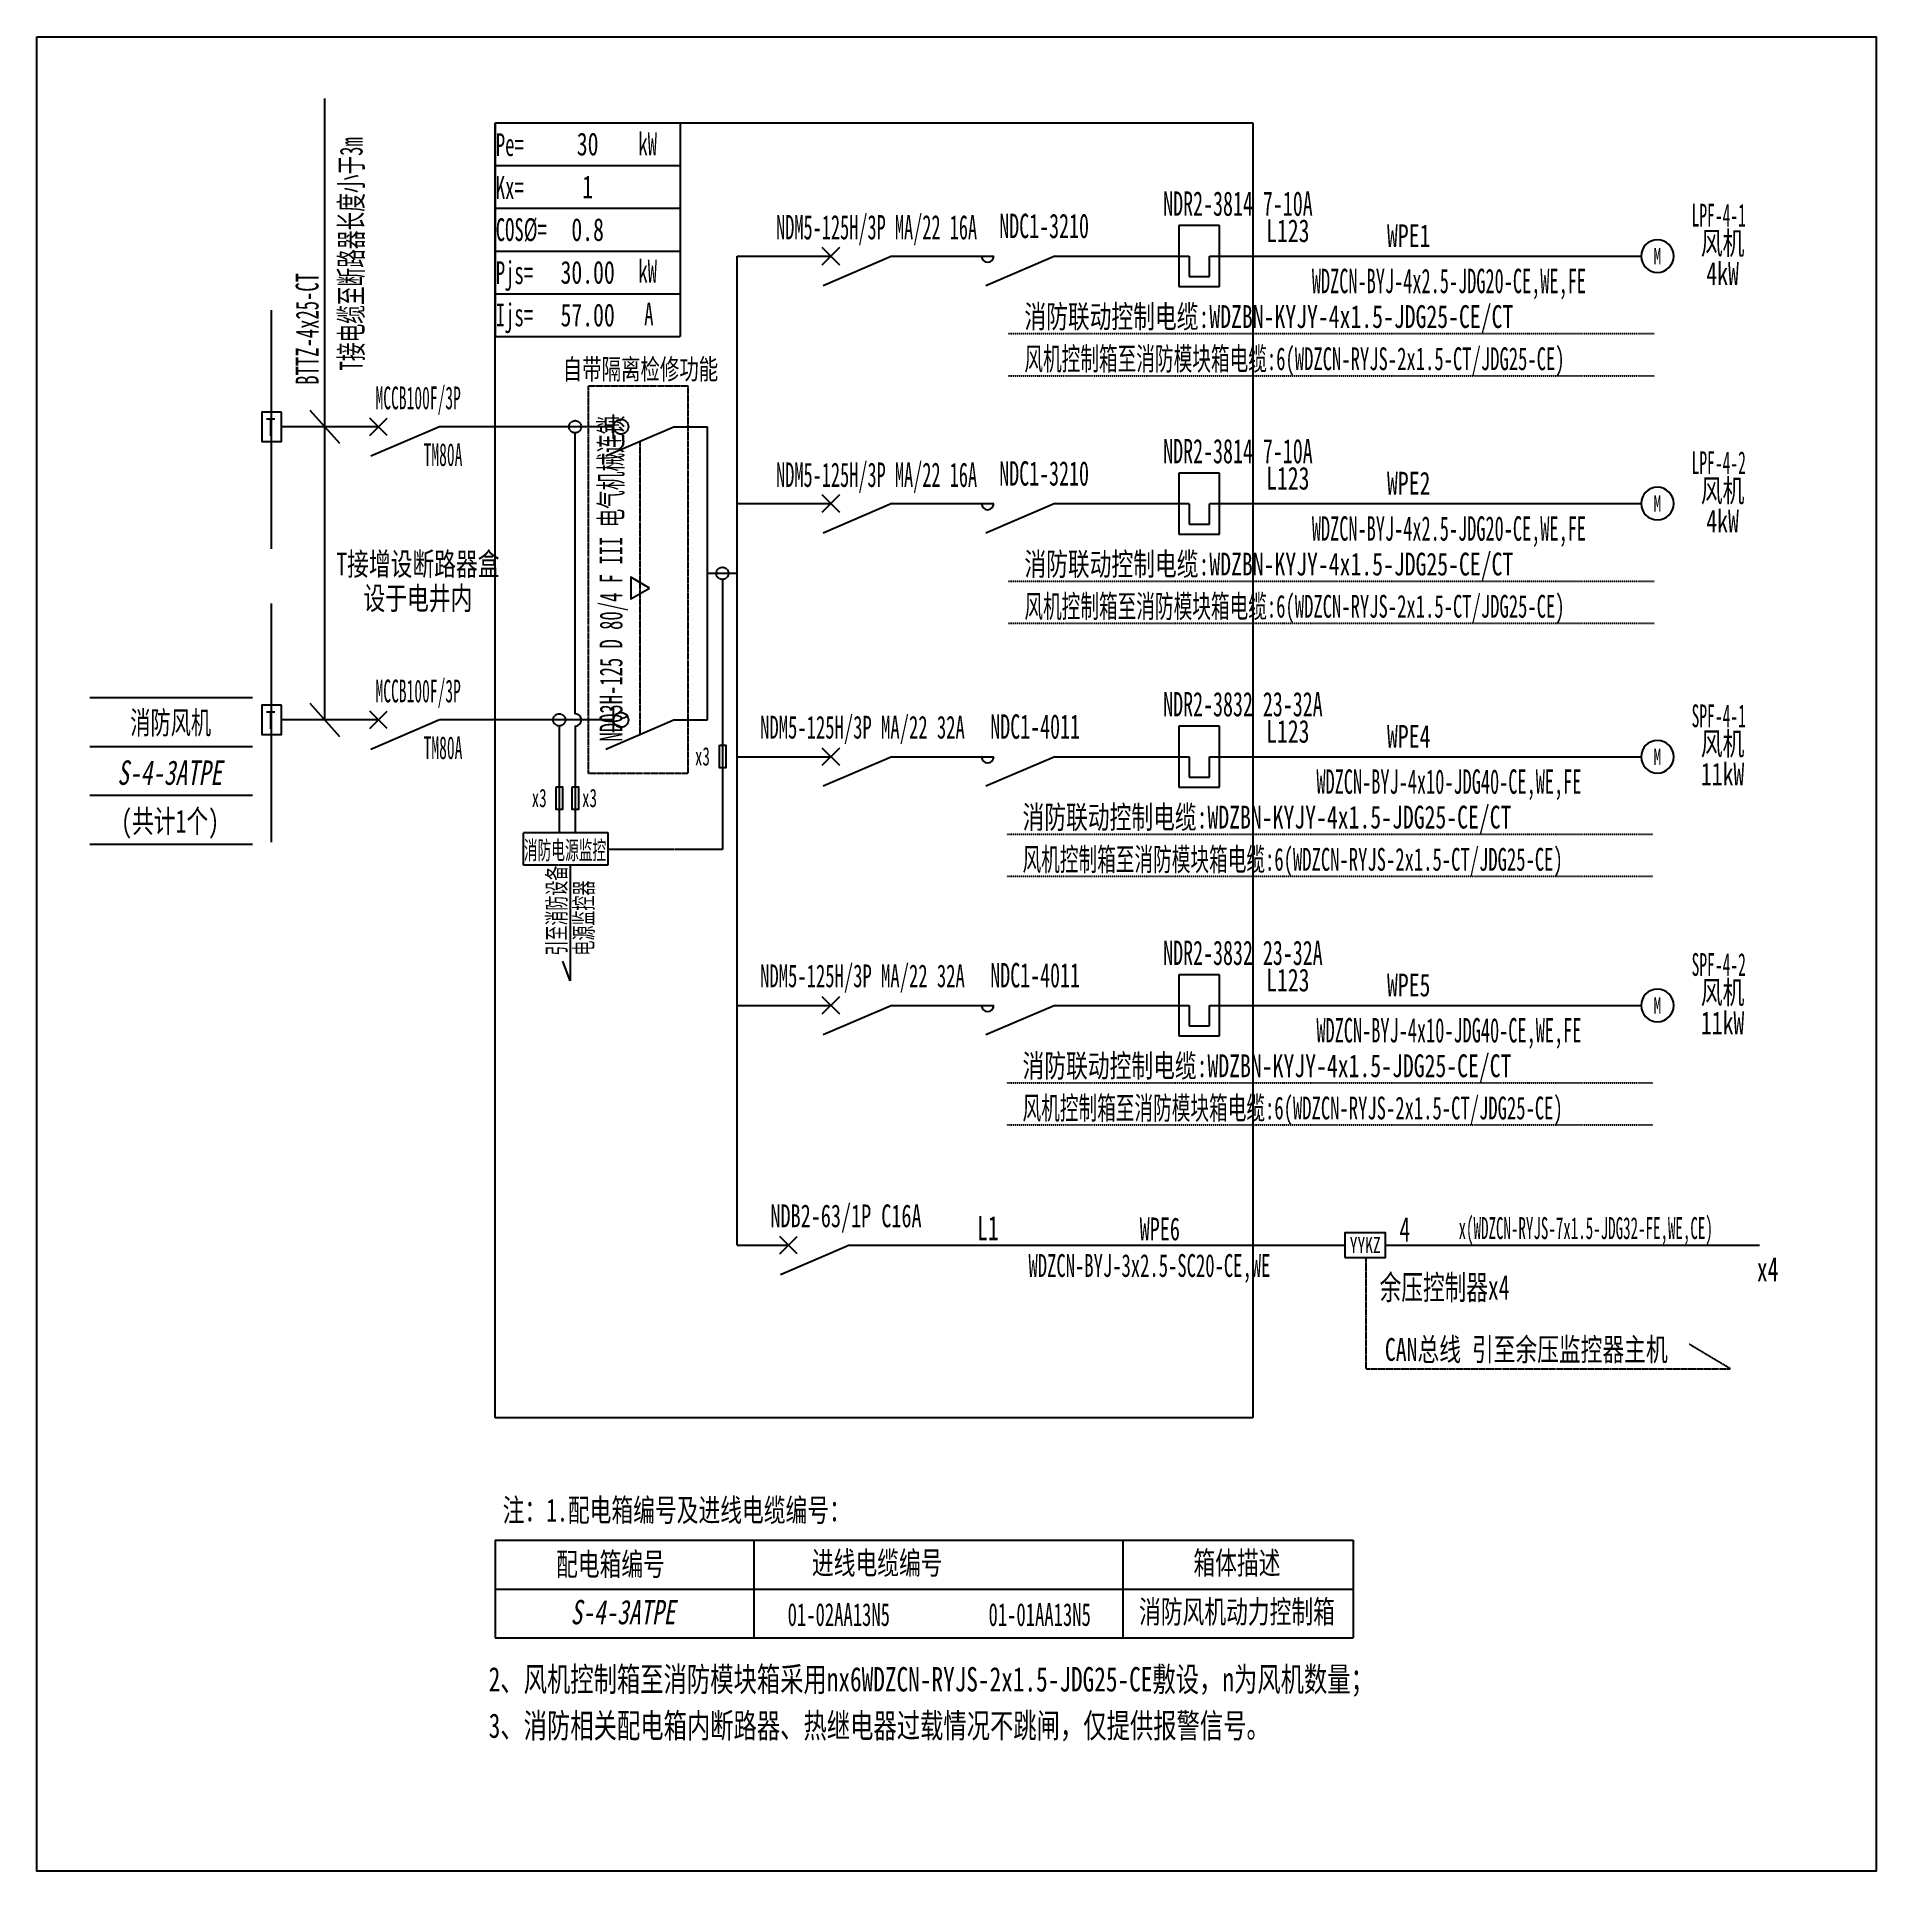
# Model space of a CAD drawing. Extents: x 414332 to 416725, y 333660 to 336046.
import ezdxf
from ezdxf.enums import TextEntityAlignment as Align

# ---------------------------------------------------------------- set-up
doc = ezdxf.new("R2010")
doc.units = 0
doc.header["$MEASUREMENT"] = 0
for name, pattern in [('_点划线L', [1.9, 1.5, -0.17, 0.06, -0.17]), ('DASH', [0.35, 0.25, -0.1]), ('DASHDOT', [1, 0.5, -0.25, 0, -0.25]), ('DASHED', [0.75, 0.5, -0.25])]:
    doc.linetypes.add(name, pattern=pattern)
for name, color, linetype in [('D_E_Eqpm(强电设备)', 100, 'Continuous'), ('D_E_Eqpm（强电设备）', 100, 'Continuous'), ('D_E_Text(强电文字)', 51, 'Continuous'), ('D_E_Text（强电文字）', 51, 'Continuous'), ('D_E_Wire(强电线缆)', 10, 'Continuous'), ('D_E_WireEm（强电应急照明线缆）', 10, 'DASHED'), ('D_E_Wire（强电线缆）', 10, 'Continuous'), ('D_Em_Eqpm（消防设备）', 100, 'Continuous'), ('D_T_TableDim（表格尺寸）', 255, 'Continuous'), ('DQ_Eqpm', 100, 'Continuous'), ('E_E_Text（强电文字）', 51, 'Continuous'), ('系统图', 220, 'Continuous')]:
    doc.layers.add(name, color=color, linetype=linetype)
doc.styles.add('$1$电气', font='', dxfattribs={"width": 0.7})
doc.styles.add('$1$电气箱', font='simhei.ttf', dxfattribs={"width": 0.8, "oblique": 10})
doc.styles.add('电气', font='', dxfattribs={"width": 0.7})
doc.styles.add('电气箱', font='simhei.ttf', dxfattribs={"width": 0.8, "oblique": 10})
doc.styles.get('$1$电气').set_extended_font_data('SimSun')
doc.styles.get('电气').set_extended_font_data('SimSun')

# ---------------------------------------------------------------- blocks, each defined once
blk = doc.blocks.new('T接箱')
at = {"layer": 'DQ_Eqpm'}
blk.add_lwpolyline([(313, 172), (73, 172), (73, -188), (313, -188)], close=True, dxfattribs=at)
at = {"layer": 'DQ_Eqpm', "color": 51, "style": '电气', "width": 0.8}
blk.add_text('T', height=220, dxfattribs=at).set_placement((120, -121))
blk = doc.blocks.new('A$C70CE04DF')
at = {"layer": 'D_E_Wire（强电线缆）', "linetype": 'DASHDOT', "ltscale": 0.5}
blk.add_line((0, 0), (7936, 0), dxfattribs=at)
at = {"layer": 'D_E_Text（强电文字）', "style": '电气', "width": 0.6}
blk.add_text('风机控制箱至消防模块箱电缆:6(WDZCN-RYJS-2x1.5-CT/JDG25-CE)', height=280, dxfattribs=at).set_placement((198, 68))
blk = doc.blocks.new('A$C670F4C17')
at = {"layer": 'D_E_Wire（强电线缆）', "linetype": 'DASHDOT', "ltscale": 0.5}
blk.add_line((0, 0), (7936, 0), dxfattribs=at)
at = {"layer": 'D_E_Text（强电文字）', "style": '电气', "width": 0.7}
blk.add_text('消防联动控制电缆:WDZBN-KYJY-4x1.5-JDG25-CE/CT', height=280, dxfattribs=at).set_placement((198, 68))
blk = doc.blocks.new('1')
at = {"layer": 'D_E_Eqpm(强电设备)'}
for p, q in [((-314387, 61832), (-314387, 61082)), ((-313887, 61832), (-314387, 61832)), ((-313887, 61082), (-313887, 61832)), ((-314262, 61457), (-314262, 61207)), ((-314012, 61207), (-314012, 61457)), ((-314387, 61082), (-313887, 61082)), ((-314262, 61207), (-314012, 61207))]:
    blk.add_line(p, q, dxfattribs=at)
blk = doc.blocks.new('电机')
at = {"layer": 'D_E_Eqpm（强电设备）'}
for start, end in [(90, 180), (180, 270), (0, 90), (270, 0)]:
    blk.add_arc((0, 0), 200, start, end, dxfattribs=at)
at = {"layer": 'D_E_Eqpm（强电设备）', "color": 51, "style": '电气', "width": 0.7}
blk.add_text('M', height=200, dxfattribs=at).set_placement((0, 0), align=Align.MIDDLE)

msp = doc.modelspace()

# ---------------------------------------------------------------- linework, layer by layer
at = {"linetype": 'DASHED'}
for p, q in [((414927.8, 335934.6, 0), (415913.8, 335934.6, 0)), ((414927.8, 334249.9, 0), (414927.8, 335934.6, 0)), ((415913.8, 335934.6, 0), (415913.8, 334249.9, 0)), ((415913.8, 334249.9, 0), (414927.8, 334249.9, 0))]:
    msp.add_line(p, q, dxfattribs=at)
at = {"layer": 'D_E_Eqpm(强电设备)', "color": 100}
for p, q in [((415353.6, 335749.9, 0), (415376.1, 335772.4, 0)), ((415376.1, 335749.9, 0), (415353.6, 335772.4, 0)), ((415376.1, 335772.4, 0), (415353.6, 335749.9, 0)), ((415353.6, 335772.4, 0), (415376.1, 335749.9, 0)), ((415444.3, 335761.2, 0), (415354.6, 335722.7, 0)), ((415656.2, 335761.2, 0), (415566.5, 335722.7, 0)), ((415353.6, 335427.9, 0), (415376.1, 335450.4, 0)), ((415376.1, 335427.9, 0), (415353.6, 335450.4, 0)), ((415376.1, 335450.4, 0), (415353.6, 335427.9, 0)), ((415353.6, 335450.4, 0), (415376.1, 335427.9, 0)), ((415444.3, 335439.2, 0), (415354.6, 335400.7, 0)), ((415656.2, 335439.2, 0), (415566.5, 335400.7, 0)), ((415353.6, 335098.7, 0), (415376.1, 335121.2, 0)), ((415376.1, 335098.7, 0), (415353.6, 335121.2, 0)), ((415376.1, 335121.2, 0), (415353.6, 335098.7, 0)), ((415353.6, 335121.2, 0), (415376.1, 335098.7, 0)), ((415444.3, 335109.9, 0), (415354.6, 335071.5, 0)), ((415656.2, 335109.9, 0), (415566.5, 335071.5, 0)), ((415353.6, 334775.2, 0), (415376.1, 334797.6, 0)), ((415376.1, 334775.2, 0), (415353.6, 334797.6, 0)), ((415376.1, 334797.6, 0), (415353.6, 334775.2, 0)), ((415353.6, 334797.6, 0), (415376.1, 334775.2, 0)), ((415444.3, 334786.4, 0), (415354.6, 334747.9, 0)), ((415656.2, 334786.4, 0), (415566.5, 334747.9, 0))]:
    msp.add_line(p, q, dxfattribs=at)
for centre in [(415568.8, 335761.2, 0), (415568.8, 335439.2, 0), (415568.8, 335109.9, 0), (415568.8, 334786.4, 0)]:
    msp.add_arc(centre, 7.94, 180, 0, dxfattribs=at)
at = {"layer": 'D_E_Eqpm（强电设备）'}
for p, q in [((414787.5, 335528, 0), (414765, 335550.4, 0)), ((414765, 335528, 0), (414787.5, 335550.4, 0)), ((415082.1, 335523.3, 0), (415082.1, 335555.1, 0)), ((414855.7, 335539.2, 0), (414766, 335500.7, 0)), ((415161.5, 335539.2, 0), (415071.8, 335500.7, 0)), ((414787.5, 335146.6, 0), (414765, 335169.1, 0)), ((414765, 335146.6, 0), (414787.5, 335169.1, 0)), ((415082.1, 335142, 0), (415082.1, 335173.7, 0)), ((414855.7, 335157.8, 0), (414766, 335119.4, 0)), ((415161.5, 335157.8, 0), (415071.8, 335119.4, 0)), ((415298.3, 334463.2, 0), (415320.8, 334485.7, 0)), ((415320.8, 334463.2, 0), (415298.3, 334485.7, 0)), ((415298.3, 334463.2, 0), (415320.8, 334485.7, 0)), ((415320.8, 334463.2, 0), (415298.3, 334485.7, 0)), ((415389, 334474.5, 0), (415299.3, 334436, 0)), ((415389, 334474.5, 0), (415299.3, 334436, 0))]:
    msp.add_line(p, q, dxfattribs=at)
at = {"layer": 'D_E_Eqpm（强电设备）', "linetype": 'DASH'}
msp.add_line((415116.7, 335138.6, 0), (415116.7, 335520, 0), dxfattribs=at)
at = {"layer": 'D_E_Eqpm（强电设备）', "elevation": 0}
msp.add_lwpolyline([(415128.9, 335329.3), (415104.4, 335343.4), (415104.4, 335315.1)], close=True, dxfattribs=at)
at = {"layer": 'D_E_Eqpm（强电设备）'}
for centre in [(415091.7, 335539.2, 0), (415091.7, 335157.8, 0)]:
    msp.add_circle(centre, 9.66, dxfattribs=at)
at = {"layer": 'D_E_Text（强电文字）'}
for p, q in [((414706.2, 335157.8, 0), (414706.2, 335966.3, 0)), ((414927.8, 335934.6, 0), (415168.8, 335934.6, 0)), ((414927.8, 335934.6, 0), (414927.8, 335656.5, 0)), ((415168.8, 335934.6, 0), (415168.8, 335656.5, 0)), ((414927.8, 335879, 0), (415168.8, 335879, 0)), ((414927.8, 335823.4, 0), (415168.8, 335823.4, 0)), ((414927.8, 335767.7, 0), (415168.8, 335767.7, 0)), ((414927.8, 335712.1, 0), (415168.8, 335712.1, 0)), ((414927.8, 335656.5, 0), (415168.8, 335656.5, 0)), ((414686.8, 335560.7, 0), (414725.6, 335517.7, 0)), ((414686.8, 335179.4, 0), (414725.6, 335136.3, 0))]:
    msp.add_line(p, q, dxfattribs=at)
at = {"layer": 'D_E_Wire(强电线缆)', "color": 10}
for p, q in [((415242.9, 335761.2, 0), (415364.9, 335761.2, 0)), ((415444.3, 335761.2, 0), (415576.7, 335761.2, 0)), ((415656.2, 335761.2, 0), (415830.9, 335761.2, 0)), ((415857.4, 335761.2, 0), (416419.1, 335761.2, 0)), ((415242.9, 335439.2, 0), (415364.9, 335439.2, 0)), ((415444.3, 335439.2, 0), (415576.7, 335439.2, 0)), ((415656.2, 335439.2, 0), (415830.9, 335439.2, 0)), ((415857.4, 335439.2, 0), (416419.1, 335439.2, 0)), ((415242.9, 335109.9, 0), (415364.9, 335109.9, 0)), ((415444.3, 335109.9, 0), (415576.7, 335109.9, 0)), ((415656.2, 335109.9, 0), (415830.9, 335109.9, 0)), ((415857.4, 335109.9, 0), (416419.1, 335109.9, 0)), ((415242.9, 334786.4, 0), (415364.9, 334786.4, 0)), ((415444.3, 334786.4, 0), (415576.7, 334786.4, 0)), ((415656.2, 334786.4, 0), (415830.9, 334786.4, 0)), ((415857.4, 334786.4, 0), (416419.1, 334786.4, 0))]:
    msp.add_line(p, q, dxfattribs=at)
at = {"layer": 'D_E_WireEm（强电应急照明线缆）'}
for p, q in [((414637.1, 334998.9, 0), (414637.1, 335309.4, 0)), ((414776.3, 335157.8, 0), (414649.8, 335157.8, 0)), ((415082.1, 335157.8, 0), (414855.7, 335157.8, 0))]:
    msp.add_line(p, q, dxfattribs=at)
at = {"layer": 'D_E_Wire（强电线缆）'}
for p, q in [((415242.9, 334474.5, 0), (415242.9, 335761.2, 0)), ((415242.9, 335460.5, 0), (415242.9, 335761.2, 0)), ((414637.1, 335380.2, 0), (414637.1, 335690.7, 0)), ((414776.3, 335539.2, 0), (414649.8, 335539.2, 0)), ((415082.1, 335539.2, 0), (414855.7, 335539.2, 0)), ((415032, 335165.8, 0), (415032, 335531.2, 0)), ((415161.5, 335539.2, 0), (415204.4, 335539.2, 0)), ((415204.4, 335157.8, 0), (415204.4, 335539.2, 0)), ((415204.4, 335348.5, 0), (415242.9, 335348.5, 0)), ((415223.6, 335340.6, 0), (415223.6, 334989.2, 0)), ((415011.3, 335149.9, 0), (415011.3, 335011.2, 0)), ((415032, 335149.9, 0), (415032, 335011.2, 0)), ((415161.5, 335157.8, 0), (415204.4, 335157.8, 0)), ((415025.5, 334968.8, 0), (415025.5, 334818.5, 0)), ((415025.5, 334818.5, 0), (415016.1, 334843.8, 0)), ((415242.9, 334474.5, 0), (415309.5, 334474.5, 0)), ((415389, 334474.5, 0), (416033.5, 334474.5, 0)), ((416086.5, 334474.5, 0), (416573.2, 334474.5, 0))]:
    msp.add_line(p, q, dxfattribs=at)
at = {"layer": 'D_E_Wire（强电线缆）', "linetype": '_点划线L'}
msp.add_line((415223.6, 334989.2, 0), (415074.6, 334989.2, 0), dxfattribs=at)
at = {"layer": 'D_E_Wire（强电线缆）', "linetype": 'DASH'}
for p, q in [((416060.8, 334458.6, 0), (416060.8, 334313.7, 0)), ((416535.1, 334313.7, 0), (416481.8, 334345.5, 0)), ((416060.8, 334313.7, 0), (416535.1, 334313.7, 0))]:
    msp.add_line(p, q, dxfattribs=at)
at = {"layer": 'D_E_Wire（强电线缆）', "linetype": 'DASH', "elevation": 0}
msp.add_lwpolyline([(415049.2, 335592.2), (415178.5, 335592.2), (415178.5, 335087.9), (415049.2, 335087.9)], close=True, dxfattribs=at)
at = {"layer": 'D_E_Wire（强电线缆）', "elevation": 0}
for points in [[(415219.7, 335124.8), (415228.1, 335124.8), (415228.1, 335095.5), (415219.7, 335095.5)], [(415007.4, 335070.6), (415015.7, 335070.6), (415015.7, 335041.3), (415007.4, 335041.3)], [(415028.1, 335070.6), (415036.4, 335070.6), (415036.4, 335041.3), (415028.1, 335041.3)]]:
    msp.add_lwpolyline(points, close=True, dxfattribs=at)
at = {"layer": 'D_E_Wire（强电线缆）', "linetype": '_点划线L', "elevation": 0}
msp.add_lwpolyline([(414964.8, 335011.2), (415074.6, 335011.2), (415074.6, 334968.8), (414964.8, 334968.8)], close=True, dxfattribs=at)
at = {"layer": 'D_E_Wire（强电线缆）', "linetype": '_点划线L'}
for centre in [(415032, 335539.2, 0), (415223.6, 335348.5, 0), (415011.3, 335157.8, 0)]:
    msp.add_circle(centre, 7.94, dxfattribs=at)
at = {"layer": 'D_E_Wire（强电线缆）'}
msp.add_arc((415032, 335157.8, 0), 7.94, 269.5766, 90, dxfattribs=at)
at = {"layer": 'D_Em_Eqpm（消防设备）', "elevation": 0}
msp.add_lwpolyline([(416033.5, 334458.6), (416086.5, 334458.6), (416086.5, 334490.4), (416033.5, 334490.4)], close=True, dxfattribs=at)
at = {"layer": 'D_T_TableDim（表格尺寸）', "color": 255}
for p, q in [((414400.6, 335186.8, 0), (414612.4, 335186.8, 0)), ((414400.6, 335123.2, 0), (414612.4, 335123.2, 0)), ((414400.6, 335059.7, 0), (414612.4, 335059.7, 0)), ((414400.6, 335059.7, 0), (414612.4, 335059.7, 0)), ((414400.6, 335059.7, 0), (414612.4, 335059.7, 0)), ((414400.6, 335059.7, 0), (414612.4, 335059.7, 0)), ((414400.6, 335059.7, 0), (414612.4, 335059.7, 0)), ((414400.6, 334996.1, 0), (414612.4, 334996.1, 0))]:
    msp.add_line(p, q, dxfattribs=at)
at = {"layer": 'D_T_TableDim（表格尺寸）', "ltscale": 3.5}
for p, q in [((414927.8, 334090.6, 0), (416044.3, 334090.6, 0)), ((414927.8, 334090.6, 0), (414927.8, 333963.4, 0)), ((415264.5, 334090.6, 0), (415264.5, 333963.4, 0)), ((415744.7, 334090.6, 0), (415744.7, 333963.4, 0)), ((416044.3, 334090.6, 0), (416044.3, 333963.4, 0)), ((414927.8, 334027, 0), (416044.3, 334027, 0)), ((414927.8, 334027, 0), (416044.3, 334027, 0)), ((415264.5, 334027, 0), (415264.5, 333963.4, 0)), ((415744.7, 334027, 0), (415744.7, 333963.4, 0)), ((414927.8, 333963.4, 0), (416044.3, 333963.4, 0))]:
    msp.add_line(p, q, dxfattribs=at)
at = {"layer": '系统图', "ltscale": 9973.992009}
msp.add_lwpolyline([(414331.5, 336046.5), (416725, 336046.5), (416725, 333660), (414331.5, 333660)], close=True, dxfattribs=at)

# ---------------------------------------------------------------- block references
at = {"layer": 'D_E_Eqpm(强电设备)', "color": 100, "xscale": 0.1059286793430485, "yscale": 0.1059286793430485, "zscale": 0.1059286793430485}
for p in [(449120.3, 329251.1, 0), (449120.3, 328929, 0), (449120.3, 328599.8, 0), (449120.3, 328276.3, 0)]:
    msp.add_blockref('1', p, dxfattribs=at)
at = {"layer": 'D_E_Eqpm（强电设备）', "xscale": 0.1059286793430485, "yscale": 0.1059286793430485, "zscale": 0.1059286793430485}
for name, p in [('电机', (416440.3, 335761.2, 0)), ('T接箱', (414616.6, 335540.1, 0)), ('电机', (416440.3, 335439.2, 0)), ('T接箱', (414616.6, 335158.7, 0)), ('电机', (416440.3, 335109.9, 0)), ('电机', (416440.3, 334786.4, 0))]:
    msp.add_blockref(name, p, dxfattribs=at)
at = {"layer": 'D_E_Wire（强电线缆）', "xscale": 0.1059286793430485, "yscale": 0.1059286793430485, "zscale": 0.1059286793430485}
for name, p in [('A$C670F4C17', (415595.6, 335660.5, 0)), ('A$C70CE04DF', (415595.6, 335605.6, 0)), ('A$C670F4C17', (415595.6, 335338.5, 0)), ('A$C70CE04DF', (415595.6, 335283.6, 0)), ('A$C670F4C17', (415593.2, 335009.3, 0)), ('A$C70CE04DF', (415593.2, 334954.4, 0)), ('A$C670F4C17', (415593.2, 334685.8, 0)), ('A$C70CE04DF', (415593.2, 334630.9, 0))]:
    msp.add_blockref(name, p, dxfattribs=at)

# ---------------------------------------------------------------- texts
at = {"layer": 'D_E_Text(强电文字)', "color": 51, "style": '电气'}
for s, height, width, p in [('NDR2-3814 7-10A', 31.779, 0.6, (415797.2, 335813.6, 0)), ('NDM5-125H/3P MA/22 16A', 31.779, 0.55, (415293.5, 335782.9, 0)), ('NDC1-3210', 31.78, 0.6, (415583.9, 335784.6, 0)), ('NDR2-3814 7-10A', 31.779, 0.6, (415797.2, 335491.6, 0)), ('NDM5-125H/3P MA/22 16A', 31.779, 0.55, (415293.5, 335460.9, 0)), ('NDC1-3210', 31.78, 0.6, (415583.9, 335462.6, 0)), ('NDR2-3832 23-32A', 31.779, 0.6, (415797.2, 335162.4, 0)), ('NDC1-4011', 31.78, 0.6, (415572.2, 335133.3, 0)), ('NDR2-3832 23-32A', 31.779, 0.6, (415797.2, 334838.9, 0)), ('NDC1-4011', 31.78, 0.6, (415572.2, 334809.8, 0))]:
    msp.add_text(s, height=height, dxfattribs=dict(at, width=width)).set_placement(p)
at = {"layer": 'D_E_Text(强电文字)', "color": 51, "style": '电气', "width": 0.55}
for s, p in [('WDZCN-BYJ-4x2.5-JDG20-CE,WE,FE', (416169, 335725, 0)), ('WDZCN-BYJ-4x2.5-JDG20-CE,WE,FE', (416169, 335403, 0)), ('WDZCN-BYJ-4x10-JDG40-CE,WE,FE', (416169, 335073.7, 0)), ('WDZCN-BYJ-4x10-JDG40-CE,WE,FE', (416169, 334750.2, 0))]:
    msp.add_text(s, height=31.779, dxfattribs=at).set_placement(p, align=Align.MIDDLE)
at = {"layer": 'D_E_Text（强电文字）', "style": '电气', "width": 0.6}
for s, height, p in [('T接电缆至断路器长度小于3m', 29.66, (414755.4, 335612.5, 0)), ('BTTZ-4x25-CT', 29.66, (414698.1, 335593.9, 0)), ('引至消防设备', 23.83, (415019.8, 334851.2, 0)), ('电源监控器', 23.83, (415055.1, 334851.2, 0))]:
    msp.add_text(s, height=height, rotation=90, dxfattribs=at).set_placement(p)
at = {"layer": 'D_E_Text（强电文字）', "linetype": 'Continuous', "style": '电气', "width": 0.6}
for s, height, p in [('Pe=', 29.66, (414928.8, 335891.3, 0)), ('kW', 29.66, (415114.3, 335892.4, 0)), ('Kx=', 29.66, (414928.8, 335835.6, 0)), ('COS%%C=', 29.66, (414928.8, 335780.8, 0)), ('Pjs=', 29.66, (414928.8, 335724.8, 0)), ('kW', 29.66, (415114.3, 335726.7, 0)), ('Ijs=', 29.66, (414928.8, 335669.8, 0)), ('A', 29.7, (415121.9, 335671.1, 0))]:
    msp.add_text(s, height=height, dxfattribs=at).set_placement(p)
at = {"layer": 'D_E_Text（强电文字）', "style": '电气'}
for s, height, width, p in [('L123', 29.66, 0.7, (415931.1, 335779.4, 0)), ('自带隔离检修功能', 26.48, 0.7, (415015.9, 335600.9, 0)), ('L123', 29.66, 0.7, (415931.1, 335457.4, 0)), ('WPE2', 29.66, 0.7, (416088.4, 335450.9, 0)), ('L123', 29.66, 0.7, (415931.1, 335128.1, 0)), ('WPE4', 29.66, 0.7, (416088.4, 335121.6, 0)), ('x3', 23.83, 0.6, (415187.9, 335098.5, 0)), ('x3', 23.83, 0.6, (414975.5, 335044.3, 0)), ('x3', 23.83, 0.6, (415041, 335044.3, 0)), ('消防电源监控', 23.83, 0.55, (414965.2, 334976.4, 0)), ('L123', 29.66, 0.7, (415931.1, 334804.6, 0)), ('WPE5', 29.66, 0.7, (416088.4, 334798.1, 0)), ('注：1.配电箱编号及进线电缆编号：', 29.66, 0.7, (414937.7, 334114.9, 0)), (' 2、风机控制箱至消防模块箱采用nx6WDZCN-RYJS-2x1.5-JDG25-CE敷设，n为风机数量；', 31.779, 0.7, (414904.4, 333893.8, 0)), (' 3、消防相关配电箱内断路器、热继电器过载情况不跳闸，仅提供报警信号。', 31.779, 0.7, (414904.4, 333833.5, 0))]:
    msp.add_text(s, height=height, dxfattribs=dict(at, width=width)).set_placement(p)
at = {"layer": 'D_E_Text（强电文字）'}
for s, style, width, p in [('LPF-4-1', '电气', 0.5, (416520.1, 335799.6, 0)), ('LPF-4-2', '电气', 0.5, (416520.1, 335477.6, 0)), ('SPF-4-1', '电气', 0.5, (416520.1, 335148.3, 0)), ('(共计1个)', '$1$电气', 0.7, (414505, 335011.2, 0)), ('SPF-4-2', '电气', 0.5, (416520.1, 334824.8, 0))]:
    msp.add_text(s, height=29.66, dxfattribs=dict(at, style=style, width=width)).set_placement(p, align=Align.CENTER)
at = {"layer": 'D_E_Text（强电文字）', "color": 51, "style": '电气', "width": 0.7}
msp.add_text('WPE1', height=29.66, dxfattribs=at).set_placement((416088.4, 335772.9, 0))
at = {"layer": 'D_E_Text（强电文字）'}
for s, style, width, p in [('风机', '电气', 0.7, (416525.1, 335778.6, 0)), ('4kW', '电气', 0.7, (416525.1, 335739.2, 0)), ('MCCB100F/3P', '$1$电气', 0.5, (414827.8, 335574.3, 0)), ('TM80A', '$1$电气', 0.5, (414860.1, 335502.7, 0)), ('风机', '电气', 0.7, (416525.1, 335456.6, 0)), ('4kW', '电气', 0.7, (416525.1, 335417.2, 0)), ('T接增设断路器盒', '电气', 0.7, (414827.4, 335361.2, 0)), ('设于电井内', '电气', 0.7, (414827.4, 335316.5, 0)), ('MCCB100F/3P', '$1$电气', 0.5, (414827.8, 335193, 0)), ('消防风机', '$1$电气', 0.65, (414505.7, 335154.8, 0)), ('NDM5-125H/3P MA/22 32A', '电气', 0.6, (415405.9, 335145.9, 0)), ('风机', '电气', 0.7, (416525.1, 335127.4, 0)), ('TM80A', '$1$电气', 0.5, (414860.1, 335121.4, 0)), ('11kW', '电气', 0.7, (416525.1, 335088, 0)), ('NDM5-125H/3P MA/22 32A', '电气', 0.6, (415405.9, 334822.4, 0)), ('风机', '电气', 0.7, (416525.1, 334803.9, 0)), ('11kW', '电气', 0.7, (416525.1, 334764.4, 0)), ('NDB2-63/1P C16A', '电气', 0.65, (415384.5, 334510.2, 0)), ('WDZCN-BYJ-3x2.5-SC20-CE,WE', '电气', 0.6, (415779.3, 334444.4, 0)), ('CAN总线 引至余压监控器主机', '电气', 0.7, (416269.7, 334339.5, 0)), ('配电箱编号', '电气', 0.7, (415078, 334060.1, 0)), ('进线电缆编号', '电气', 0.7, (415425.1, 334061.7, 0)), ('箱体描述', '电气', 0.7, (415893.2, 334061.7, 0)), ('消防风机动力控制箱', '电气', 0.7, (415893.2, 333998.1, 0)), ('01-02AA13N5', '电气', 0.6, (415375.1, 333993.7, 0)), ('01-01AA13N5', '电气', 0.6, (415636.5, 333993.7, 0))]:
    msp.add_text(s, height=29.66, dxfattribs=dict(at, style=style, width=width)).set_placement(p, align=Align.MIDDLE)
at = {"layer": 'D_E_Text（强电文字）', "style": '电气', "width": 0.6}
msp.add_text('NDQ3H-125 D 80/4 F III 电气机械连锁', height=29.66, rotation=90, dxfattribs=at).set_placement((415080.1, 335341.7, 0), align=Align.MIDDLE)
at = {"layer": 'D_E_Text（强电文字）', "oblique": 10, "width": 0.7}
for style, p in [('$1$电气箱', (414504.4, 335089.2, 0)), ('电气箱', (415094.2, 333997.1, 0))]:
    msp.add_text('S-4-3ATPE', height=31.78, dxfattribs=dict(at, style=style)).set_placement(p, align=Align.MIDDLE)
at = {"layer": 'D_E_Text（强电文字）', "color": 51, "style": '电气', "width": 0.5}
msp.add_text('x(WDZCN-RYJS-7x1.5-JDG32-FE,WE,CE)', height=28.601, dxfattribs=at).set_placement((416347, 334482.3, 0), align=Align.CENTER)
at = {"layer": 'D_E_Text（强电文字）', "width": 240.966, "attachment_point": 5, "style": '电气'}
for s, insert, char_height in [('30', (415048.3, 335906.8, 0), 29.66), ('1', (415048.3, 335851.2, 0), 29.7), ('0.8', (415048.3, 335795.5, 0), 29.66), ('{\\C200;30.00}', (415048.3, 335739.9, 0), 29.66), ('{\\C200;57.00}', (415048.3, 335684.3, 0), 29.66)]:
    msp.add_mtext(s, dxfattribs=dict(at, insert=insert, char_height=char_height))
at = {"layer": 'D_Em_Eqpm（消防设备）', "color": 51, "style": '电气', "width": 0.7}
msp.add_text('YYKZ', height=21.19, dxfattribs=at).set_placement((416060.1, 334464.1, 0), align=Align.CENTER)
at = {"layer": 'E_E_Text（强电文字）', "linetype": 'Continuous', "style": '电气', "width": 0.65}
for s, height, p in [('L1', 31.78, (415555, 334480.8, 0)), ('4', 31.8, (416104.6, 334479.2, 0)), ('x4', 31.78, (416569.7, 334427.2, 0)), ('余压控制器x4', 31.78, (416078.9, 334403.7, 0))]:
    msp.add_text(s, height=height, dxfattribs=at).set_placement(p)
msp.add_text('WPE6', height=29.66, dxfattribs=at).set_placement((415792.8, 334480.8, 0), align=Align.CENTER)

doc.saveas('drawing.dxf')
